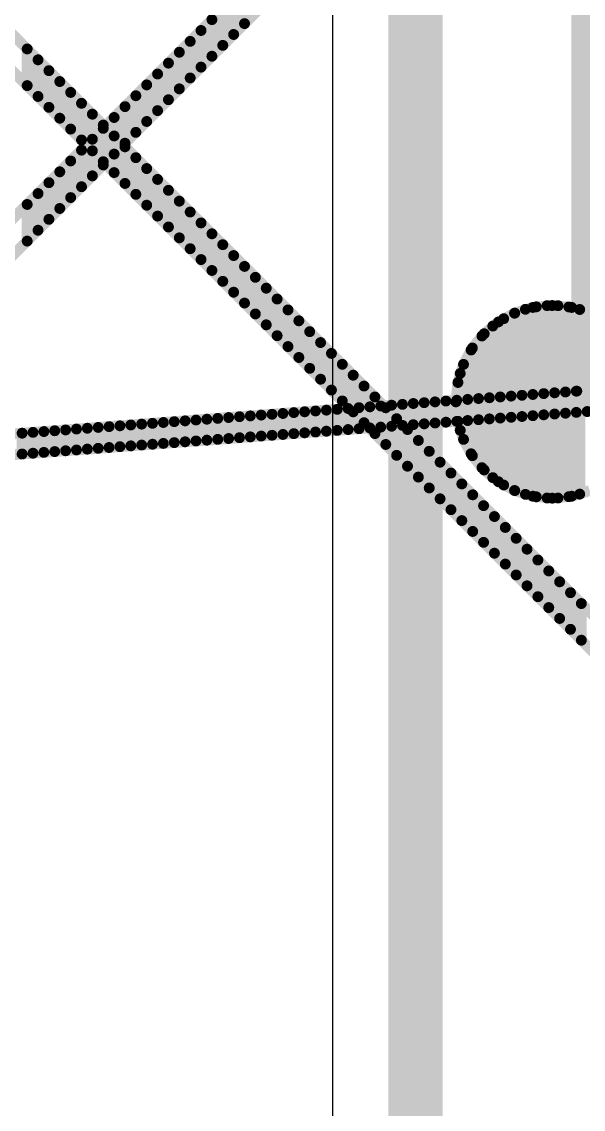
# Model space of a CAD drawing. Header units: millimetres. Extents: x 1.01 to 3.59, y 0.05 to 3.22.
# Drawn here: x 2.0125 to 2.1159, y 1.4234 to 1.6234 of the extents above; entities that cross this region are included whole.
import ezdxf

# ---------------------------------------------------------------- set-up
doc = ezdxf.new("R2010")
doc.units = ezdxf.units.MM
doc.header["$MEASUREMENT"] = 0
doc.layers.add('BottomOverlay', color=54, linetype='Continuous')
doc.layers.add('TopLayer', color=1, linetype='Continuous')

# ---------------------------------------------------------------- blocks, each defined once
blk = doc.blocks.new('SILK___RECYCLE______B_126')
at = {"layer": 'BottomOverlay', "const_width": 0.002}
for points in [[(-0.00172, -0.34678), (0.24339, -0.10167)], [(0.25224, -0.34678), (0.00714, -0.10167)], [(0.00143, -0.35037), (0.24698, -0.10481)], [(0.2491, -0.35037), (0.00354, -0.10481)], [(0.18807, -0.31799), (0.17412, -0.13225)], [(0.17428, -0.13439), (0.07856, -0.13439)], [(0.15513, -0.13725), (0.15617, -0.13393)], [(0.18985, -0.13725), (0.18882, -0.13393)], [(0.17052, -0.1363), (0.08237, -0.1363)], [(0.18947, -0.13576), (0.15551, -0.13576)], [(0.18402, -0.31439), (0.17052, -0.1363)], [(0.17443, -0.13639), (0.17053, -0.13639)], [(0.21633, -0.13546), (0.20959, -0.13546)], [(0.15478, -0.14082), (0.15513, -0.13725)], [(0.18994, -0.13776), (0.15504, -0.13776)], [(0.17458, -0.13839), (0.17068, -0.13839)], [(0.19021, -0.14082), (0.18985, -0.13725)], [(0.21433, -0.13746), (0.20759, -0.13746)], [(0.15513, -0.14439), (0.15478, -0.14082)], [(0.19018, -0.13976), (0.15481, -0.13976)], [(0.17473, -0.14039), (0.17083, -0.14039)], [(0.18985, -0.14439), (0.19021, -0.14082)], [(0.21233, -0.13946), (0.20559, -0.13946)], [(0.19018, -0.14176), (0.1548, -0.14176)], [(0.17488, -0.14239), (0.17098, -0.14239)], [(0.21033, -0.14146), (0.20359, -0.14146)], [(0.18996, -0.14376), (0.15502, -0.14376)], [(0.15617, -0.14772), (0.15513, -0.14439)], [(0.17504, -0.14439), (0.17114, -0.14439)], [(0.18882, -0.14772), (0.18985, -0.14439)], [(0.20833, -0.14346), (0.20159, -0.14346)], [(0.18951, -0.14576), (0.15547, -0.14576)], [(0.17519, -0.14639), (0.17129, -0.14639)], [(0.20633, -0.14546), (0.19959, -0.14546)], [(0.1578, -0.15073), (0.15617, -0.14772)], [(0.1888, -0.14776), (0.15619, -0.14776)], [(0.17533, -0.14839), (0.17144, -0.14839)], [(0.18718, -0.15073), (0.18882, -0.14772)], [(0.20433, -0.14746), (0.19759, -0.14746)], [(0.18779, -0.14976), (0.1572, -0.14976)], [(0.15997, -0.15335), (0.1578, -0.15073)], [(0.17548, -0.15039), (0.17159, -0.15039)], [(0.18502, -0.15335), (0.18718, -0.15073)], [(0.20233, -0.14946), (0.19559, -0.14946)], [(0.18643, -0.15176), (0.15856, -0.15176)], [(0.17563, -0.15239), (0.17174, -0.15239)], [(0.20033, -0.15146), (0.19359, -0.15146)], [(0.16259, -0.15552), (0.15997, -0.15335)], [(0.1846, -0.15376), (0.16039, -0.15376)], [(0.17578, -0.15439), (0.17189, -0.15439)], [(0.1824, -0.15552), (0.18502, -0.15335)], [(0.19833, -0.15346), (0.19159, -0.15346)], [(0.1656, -0.15715), (0.16259, -0.15552)], [(0.18204, -0.15576), (0.16296, -0.15576)], [(0.17593, -0.15639), (0.17205, -0.15639)], [(0.1794, -0.15715), (0.1824, -0.15552)], [(0.19633, -0.15546), (0.18959, -0.15546)], [(0.16893, -0.15818), (0.1656, -0.15715)], [(0.17773, -0.15776), (0.16727, -0.15776)], [(0.1725, -0.15855), (0.16893, -0.15818)], [(0.17609, -0.15839), (0.1722, -0.15839)], [(0.1725, -0.15855), (0.17607, -0.15818)], [(0.17607, -0.15818), (0.1794, -0.15715)], [(0.19433, -0.15746), (0.18759, -0.15746)], [(0.17624, -0.16039), (0.17235, -0.16039)], [(0.19233, -0.15946), (0.18559, -0.15946)], [(0.17639, -0.16239), (0.1725, -0.16239)], [(0.19033, -0.16146), (0.18359, -0.16146)], [(0.17654, -0.16439), (0.17265, -0.16439)], [(0.18833, -0.16346), (0.18159, -0.16346)], [(0.17669, -0.16639), (0.1728, -0.16639)], [(0.18633, -0.16546), (0.17959, -0.16546)], [(0.17683, -0.16839), (0.17296, -0.16839)], [(0.18433, -0.16746), (0.17759, -0.16746)], [(0.17698, -0.17039), (0.17311, -0.17039)], [(0.18233, -0.16946), (0.17559, -0.16946)], [(0.17714, -0.17239), (0.17326, -0.17239)], [(0.18033, -0.17146), (0.17359, -0.17146)], [(0.17833, -0.17346), (0.17159, -0.17346)], [(0.17729, -0.17439), (0.17341, -0.17439)], [(0.17633, -0.17546), (0.16959, -0.17546)], [(0.17744, -0.17639), (0.17356, -0.17639)], [(0.17433, -0.17746), (0.16759, -0.17746)], [(0.17759, -0.17839), (0.17372, -0.17839)], [(0.17233, -0.17946), (0.16559, -0.17946)], [(0.17774, -0.18039), (0.17387, -0.18039)], [(0.17033, -0.18146), (0.16359, -0.18146)], [(0.17789, -0.18239), (0.17402, -0.18239)], [(0.16833, -0.18346), (0.16159, -0.18346)], [(0.17804, -0.18439), (0.17417, -0.18439)], [(0.16633, -0.18546), (0.15959, -0.18546)], [(0.17819, -0.18639), (0.17432, -0.18639)], [(0.16433, -0.18746), (0.15759, -0.18746)], [(0.17834, -0.18839), (0.17447, -0.18839)], [(0.16233, -0.18946), (0.15559, -0.18946)], [(0.17849, -0.19039), (0.17463, -0.19039)], [(0.16033, -0.19146), (0.15359, -0.19146)], [(0.17864, -0.19239), (0.17478, -0.19239)], [(0.15833, -0.19346), (0.15159, -0.19346)], [(0.17879, -0.19439), (0.17493, -0.19439)], [(0.15633, -0.19546), (0.14959, -0.19546)], [(0.17894, -0.19639), (0.17508, -0.19639)], [(0.10293, -0.19746), (0.0962, -0.19746)], [(0.15433, -0.19746), (0.14759, -0.19746)], [(0.17909, -0.19839), (0.17523, -0.19839)], [(0.10493, -0.19946), (0.0982, -0.19946)], [(0.15233, -0.19946), (0.14559, -0.19946)], [(0.17924, -0.20039), (0.17538, -0.20039)], [(0.10693, -0.20146), (0.1002, -0.20146)], [(0.15033, -0.20146), (0.14359, -0.20146)], [(0.17939, -0.20239), (0.17554, -0.20239)], [(0.10893, -0.20346), (0.1022, -0.20346)], [(0.14833, -0.20346), (0.14159, -0.20346)], [(0.17954, -0.20439), (0.17569, -0.20439)], [(0.11093, -0.20546), (0.1042, -0.20546)], [(0.14633, -0.20546), (0.13959, -0.20546)], [(0.17969, -0.20639), (0.17584, -0.20639)], [(0.11293, -0.20746), (0.1062, -0.20746)], [(0.14433, -0.20746), (0.13759, -0.20746)], [(0.17984, -0.20839), (0.17599, -0.20839)], [(0.11493, -0.20946), (0.1082, -0.20946)], [(0.14233, -0.20946), (0.13559, -0.20946)], [(0.17999, -0.21039), (0.17614, -0.21039)], [(0.11693, -0.21146), (0.1102, -0.21146)], [(0.14033, -0.21146), (0.13359, -0.21146)], [(0.18014, -0.21239), (0.17629, -0.21239)], [(0.11893, -0.21346), (0.1122, -0.21346)], [(0.13833, -0.21346), (0.13159, -0.21346)], [(0.18029, -0.21439), (0.17644, -0.21439)], [(0.12093, -0.21546), (0.1142, -0.21546)], [(0.13633, -0.21546), (0.12959, -0.21546)], [(0.18044, -0.21639), (0.17659, -0.21639)], [(0.12293, -0.21746), (0.1162, -0.21746)], [(0.13433, -0.21746), (0.12759, -0.21746)], [(0.18059, -0.21839), (0.17675, -0.21839)], [(0.12493, -0.21946), (0.1182, -0.21946)], [(0.13233, -0.21946), (0.12559, -0.21946)], [(0.18074, -0.22039), (0.1769, -0.22039)], [(0.12693, -0.22146), (0.1202, -0.22146)], [(0.13033, -0.22146), (0.12359, -0.22146)], [(0.18089, -0.22239), (0.17705, -0.22239)], [(0.12833, -0.22346), (0.12159, -0.22346)], [(0.12893, -0.22346), (0.1222, -0.22346)], [(0.18104, -0.22439), (0.1772, -0.22439)], [(0.12633, -0.22546), (0.11959, -0.22546)], [(0.13093, -0.22546), (0.1242, -0.22546)], [(0.18119, -0.22639), (0.17735, -0.22639)], [(0.12433, -0.22746), (0.11759, -0.22746)], [(0.13293, -0.22746), (0.1262, -0.22746)], [(0.18134, -0.22839), (0.1775, -0.22839)], [(0.12233, -0.22946), (0.11559, -0.22946)], [(0.13493, -0.22946), (0.12819, -0.22946)], [(0.18149, -0.23039), (0.17766, -0.23039)], [(0.12033, -0.23146), (0.11359, -0.23146)], [(0.13693, -0.23146), (0.13019, -0.23146)], [(0.18164, -0.23239), (0.17781, -0.23239)], [(0.11833, -0.23346), (0.11159, -0.23346)], [(0.13893, -0.23346), (0.13219, -0.23346)], [(0.18179, -0.23439), (0.17796, -0.23439)], [(0.11633, -0.23546), (0.10959, -0.23546)], [(0.14093, -0.23546), (0.13419, -0.23546)], [(0.18194, -0.23639), (0.17811, -0.23639)], [(0.11433, -0.23746), (0.10759, -0.23746)], [(0.14293, -0.23746), (0.13619, -0.23746)], [(0.18209, -0.23839), (0.17826, -0.23839)]]:
    blk.add_lwpolyline(points, dxfattribs=at)
at = {"layer": 'BottomOverlay', "const_width": 0.001}
for points in [[(0.17378, -0.13439, 1), (0.17478, -0.13439, 1)], [(0.15501, -0.13576, 1), (0.15601, -0.13576, 1)], [(0.17002, -0.1363, 1), (0.17102, -0.1363, 1)], [(0.17002, -0.1363, 1), (0.17102, -0.1363, 1)], [(0.17003, -0.13639, 1), (0.17103, -0.13639, 1)], [(0.17393, -0.13639, 1), (0.17493, -0.13639, 1)], [(0.18897, -0.13576, 1), (0.18997, -0.13576, 1)], [(0.20909, -0.13546, 1), (0.21009, -0.13546, 1)], [(0.21583, -0.13546, 1), (0.21683, -0.13546, 1)], [(0.15454, -0.13776, 1), (0.15554, -0.13776, 1)], [(0.15463, -0.13725, 1), (0.15563, -0.13725, 1)], [(0.15463, -0.13725, 1), (0.15563, -0.13725, 1)], [(0.17018, -0.13839, 1), (0.17118, -0.13839, 1)], [(0.17408, -0.13839, 1), (0.17508, -0.13839, 1)], [(0.18935, -0.13725, 1), (0.19035, -0.13725, 1)], [(0.18935, -0.13725, 1), (0.19035, -0.13725, 1)], [(0.18944, -0.13776, 1), (0.19044, -0.13776, 1)], [(0.20709, -0.13746, 1), (0.20809, -0.13746, 1)], [(0.21383, -0.13746, 1), (0.21483, -0.13746, 1)], [(0.15428, -0.14082, 1), (0.15528, -0.14082, 1)], [(0.15428, -0.14082, 1), (0.15528, -0.14082, 1)], [(0.15431, -0.13976, 1), (0.15531, -0.13976, 1)], [(0.17033, -0.14039, 1), (0.17133, -0.14039, 1)], [(0.17423, -0.14039, 1), (0.17523, -0.14039, 1)], [(0.18968, -0.13976, 1), (0.19068, -0.13976, 1)], [(0.18971, -0.14082, 1), (0.19071, -0.14082, 1)], [(0.18971, -0.14082, 1), (0.19071, -0.14082, 1)], [(0.20509, -0.13946, 1), (0.20609, -0.13946, 1)], [(0.21183, -0.13946, 1), (0.21283, -0.13946, 1)], [(0.1543, -0.14176, 1), (0.1553, -0.14176, 1)], [(0.17048, -0.14239, 1), (0.17148, -0.14239, 1)], [(0.17438, -0.14239, 1), (0.17538, -0.14239, 1)], [(0.18968, -0.14176, 1), (0.19068, -0.14176, 1)], [(0.20309, -0.14146, 1), (0.20409, -0.14146, 1)], [(0.20983, -0.14146, 1), (0.21083, -0.14146, 1)], [(0.15452, -0.14376, 1), (0.15552, -0.14376, 1)], [(0.15463, -0.14439, 1), (0.15563, -0.14439, 1)], [(0.15463, -0.14439, 1), (0.15563, -0.14439, 1)], [(0.17064, -0.14439, 1), (0.17164, -0.14439, 1)], [(0.17454, -0.14439, 1), (0.17554, -0.14439, 1)], [(0.18935, -0.14439, 1), (0.19035, -0.14439, 1)], [(0.18935, -0.14439, 1), (0.19035, -0.14439, 1)], [(0.18946, -0.14376, 1), (0.19046, -0.14376, 1)], [(0.20109, -0.14346, 1), (0.20209, -0.14346, 1)], [(0.20783, -0.14346, 1), (0.20883, -0.14346, 1)], [(0.15497, -0.14576, 1), (0.15597, -0.14576, 1)], [(0.17079, -0.14639, 1), (0.17179, -0.14639, 1)], [(0.17469, -0.14639, 1), (0.17569, -0.14639, 1)], [(0.18901, -0.14576, 1), (0.19001, -0.14576, 1)], [(0.19909, -0.14546, 1), (0.20009, -0.14546, 1)], [(0.20583, -0.14546, 1), (0.20683, -0.14546, 1)], [(0.15567, -0.14772, 1), (0.15667, -0.14772, 1)], [(0.15567, -0.14772, 1), (0.15667, -0.14772, 1)], [(0.15569, -0.14776, 1), (0.15669, -0.14776, 1)], [(0.17094, -0.14839, 1), (0.17194, -0.14839, 1)], [(0.17483, -0.14839, 1), (0.17583, -0.14839, 1)], [(0.1883, -0.14776, 1), (0.1893, -0.14776, 1)], [(0.18832, -0.14772, 1), (0.18932, -0.14772, 1)], [(0.18832, -0.14772, 1), (0.18932, -0.14772, 1)], [(0.19709, -0.14746, 1), (0.19809, -0.14746, 1)], [(0.20383, -0.14746, 1), (0.20483, -0.14746, 1)], [(0.1567, -0.14976, 1), (0.1577, -0.14976, 1)], [(0.1573, -0.15073, 1), (0.1583, -0.15073, 1)], [(0.1573, -0.15073, 1), (0.1583, -0.15073, 1)], [(0.17109, -0.15039, 1), (0.17209, -0.15039, 1)], [(0.17498, -0.15039, 1), (0.17598, -0.15039, 1)], [(0.18668, -0.15073, 1), (0.18768, -0.15073, 1)], [(0.18668, -0.15073, 1), (0.18768, -0.15073, 1)], [(0.18729, -0.14976, 1), (0.18829, -0.14976, 1)], [(0.19509, -0.14946, 1), (0.19609, -0.14946, 1)], [(0.20183, -0.14946, 1), (0.20283, -0.14946, 1)], [(0.15806, -0.15176, 1), (0.15906, -0.15176, 1)], [(0.17124, -0.15239, 1), (0.17224, -0.15239, 1)], [(0.17513, -0.15239, 1), (0.17613, -0.15239, 1)], [(0.18593, -0.15176, 1), (0.18693, -0.15176, 1)], [(0.19309, -0.15146, 1), (0.19409, -0.15146, 1)], [(0.19983, -0.15146, 1), (0.20083, -0.15146, 1)], [(0.15947, -0.15335, 1), (0.16047, -0.15335, 1)], [(0.15947, -0.15335, 1), (0.16047, -0.15335, 1)], [(0.15989, -0.15376, 1), (0.16089, -0.15376, 1)], [(0.17139, -0.15439, 1), (0.17239, -0.15439, 1)], [(0.17528, -0.15439, 1), (0.17628, -0.15439, 1)], [(0.1841, -0.15376, 1), (0.1851, -0.15376, 1)], [(0.18452, -0.15335, 1), (0.18552, -0.15335, 1)], [(0.18452, -0.15335, 1), (0.18552, -0.15335, 1)], [(0.19109, -0.15346, 1), (0.19209, -0.15346, 1)], [(0.19783, -0.15346, 1), (0.19883, -0.15346, 1)], [(0.16209, -0.15552, 1), (0.16309, -0.15552, 1)], [(0.16209, -0.15552, 1), (0.16309, -0.15552, 1)], [(0.16246, -0.15576, 1), (0.16346, -0.15576, 1)], [(0.17155, -0.15639, 1), (0.17255, -0.15639, 1)], [(0.17543, -0.15639, 1), (0.17643, -0.15639, 1)], [(0.18154, -0.15576, 1), (0.18254, -0.15576, 1)], [(0.1819, -0.15552, 1), (0.1829, -0.15552, 1)], [(0.1819, -0.15552, 1), (0.1829, -0.15552, 1)], [(0.18909, -0.15546, 1), (0.19009, -0.15546, 1)], [(0.19583, -0.15546, 1), (0.19683, -0.15546, 1)], [(0.1651, -0.15715, 1), (0.1661, -0.15715, 1)], [(0.1651, -0.15715, 1), (0.1661, -0.15715, 1)], [(0.16677, -0.15776, 1), (0.16777, -0.15776, 1)], [(0.16843, -0.15818, 1), (0.16943, -0.15818, 1)], [(0.16843, -0.15818, 1), (0.16943, -0.15818, 1)], [(0.1717, -0.15839, 1), (0.1727, -0.15839, 1)], [(0.172, -0.15855, 1), (0.173, -0.15855, 1)], [(0.172, -0.15855, 1), (0.173, -0.15855, 1)], [(0.17557, -0.15818, 1), (0.17657, -0.15818, 1)], [(0.17557, -0.15818, 1), (0.17657, -0.15818, 1)], [(0.17559, -0.15839, 1), (0.17659, -0.15839, 1)], [(0.17723, -0.15776, 1), (0.17823, -0.15776, 1)], [(0.1789, -0.15715, 1), (0.1799, -0.15715, 1)], [(0.1789, -0.15715, 1), (0.1799, -0.15715, 1)], [(0.18709, -0.15746, 1), (0.18809, -0.15746, 1)], [(0.19383, -0.15746, 1), (0.19483, -0.15746, 1)], [(0.17185, -0.16039, 1), (0.17285, -0.16039, 1)], [(0.17574, -0.16039, 1), (0.17674, -0.16039, 1)], [(0.18509, -0.15946, 1), (0.18609, -0.15946, 1)], [(0.19183, -0.15946, 1), (0.19283, -0.15946, 1)], [(0.172, -0.16239, 1), (0.173, -0.16239, 1)], [(0.17589, -0.16239, 1), (0.17689, -0.16239, 1)], [(0.18309, -0.16146, 1), (0.18409, -0.16146, 1)], [(0.18983, -0.16146, 1), (0.19083, -0.16146, 1)], [(0.17215, -0.16439, 1), (0.17315, -0.16439, 1)], [(0.17604, -0.16439, 1), (0.17704, -0.16439, 1)], [(0.18109, -0.16346, 1), (0.18209, -0.16346, 1)], [(0.18783, -0.16346, 1), (0.18883, -0.16346, 1)], [(0.1723, -0.16639, 1), (0.1733, -0.16639, 1)], [(0.17619, -0.16639, 1), (0.17719, -0.16639, 1)], [(0.17909, -0.16546, 1), (0.18009, -0.16546, 1)], [(0.18583, -0.16546, 1), (0.18683, -0.16546, 1)], [(0.17246, -0.16839, 1), (0.17346, -0.16839, 1)], [(0.17633, -0.16839, 1), (0.17733, -0.16839, 1)], [(0.17709, -0.16746, 1), (0.17809, -0.16746, 1)], [(0.18383, -0.16746, 1), (0.18483, -0.16746, 1)], [(0.17261, -0.17039, 1), (0.17361, -0.17039, 1)], [(0.17509, -0.16946, 1), (0.17609, -0.16946, 1)], [(0.17648, -0.17039, 1), (0.17748, -0.17039, 1)], [(0.18183, -0.16946, 1), (0.18283, -0.16946, 1)], [(0.17276, -0.17239, 1), (0.17376, -0.17239, 1)], [(0.17309, -0.17146, 1), (0.17409, -0.17146, 1)], [(0.17664, -0.17239, 1), (0.17764, -0.17239, 1)], [(0.17983, -0.17146, 1), (0.18083, -0.17146, 1)], [(0.17109, -0.17346, 1), (0.17209, -0.17346, 1)], [(0.17291, -0.17439, 1), (0.17391, -0.17439, 1)], [(0.17679, -0.17439, 1), (0.17779, -0.17439, 1)], [(0.17783, -0.17346, 1), (0.17883, -0.17346, 1)], [(0.16909, -0.17546, 1), (0.17009, -0.17546, 1)], [(0.17306, -0.17639, 1), (0.17406, -0.17639, 1)], [(0.17583, -0.17546, 1), (0.17683, -0.17546, 1)], [(0.17694, -0.17639, 1), (0.17794, -0.17639, 1)], [(0.16709, -0.17746, 1), (0.16809, -0.17746, 1)], [(0.17322, -0.17839, 1), (0.17422, -0.17839, 1)], [(0.17383, -0.17746, 1), (0.17483, -0.17746, 1)], [(0.17709, -0.17839, 1), (0.17809, -0.17839, 1)], [(0.16509, -0.17946, 1), (0.16609, -0.17946, 1)], [(0.17183, -0.17946, 1), (0.17283, -0.17946, 1)], [(0.17337, -0.18039, 1), (0.17437, -0.18039, 1)], [(0.17724, -0.18039, 1), (0.17824, -0.18039, 1)], [(0.16309, -0.18146, 1), (0.16409, -0.18146, 1)], [(0.16983, -0.18146, 1), (0.17083, -0.18146, 1)], [(0.17352, -0.18239, 1), (0.17452, -0.18239, 1)], [(0.17739, -0.18239, 1), (0.17839, -0.18239, 1)], [(0.16109, -0.18346, 1), (0.16209, -0.18346, 1)], [(0.16783, -0.18346, 1), (0.16883, -0.18346, 1)], [(0.17367, -0.18439, 1), (0.17467, -0.18439, 1)], [(0.17754, -0.18439, 1), (0.17854, -0.18439, 1)], [(0.15909, -0.18546, 1), (0.16009, -0.18546, 1)], [(0.16583, -0.18546, 1), (0.16683, -0.18546, 1)], [(0.17382, -0.18639, 1), (0.17482, -0.18639, 1)], [(0.17769, -0.18639, 1), (0.17869, -0.18639, 1)], [(0.15709, -0.18746, 1), (0.15809, -0.18746, 1)], [(0.16383, -0.18746, 1), (0.16483, -0.18746, 1)], [(0.17397, -0.18839, 1), (0.17497, -0.18839, 1)], [(0.17784, -0.18839, 1), (0.17884, -0.18839, 1)], [(0.15509, -0.18946, 1), (0.15609, -0.18946, 1)], [(0.16183, -0.18946, 1), (0.16283, -0.18946, 1)], [(0.17413, -0.19039, 1), (0.17513, -0.19039, 1)], [(0.17799, -0.19039, 1), (0.17899, -0.19039, 1)], [(0.15309, -0.19146, 1), (0.15409, -0.19146, 1)], [(0.15983, -0.19146, 1), (0.16083, -0.19146, 1)], [(0.17428, -0.19239, 1), (0.17528, -0.19239, 1)], [(0.17814, -0.19239, 1), (0.17914, -0.19239, 1)], [(0.15109, -0.19346, 1), (0.15209, -0.19346, 1)], [(0.15783, -0.19346, 1), (0.15883, -0.19346, 1)], [(0.17443, -0.19439, 1), (0.17543, -0.19439, 1)], [(0.17829, -0.19439, 1), (0.17929, -0.19439, 1)], [(0.14909, -0.19546, 1), (0.15009, -0.19546, 1)], [(0.15583, -0.19546, 1), (0.15683, -0.19546, 1)], [(0.17458, -0.19639, 1), (0.17558, -0.19639, 1)], [(0.17844, -0.19639, 1), (0.17944, -0.19639, 1)], [(0.10243, -0.19746, 1), (0.10343, -0.19746, 1)], [(0.14709, -0.19746, 1), (0.14809, -0.19746, 1)], [(0.15383, -0.19746, 1), (0.15483, -0.19746, 1)], [(0.17473, -0.19839, 1), (0.17573, -0.19839, 1)], [(0.17859, -0.19839, 1), (0.17959, -0.19839, 1)], [(0.10443, -0.19946, 1), (0.10543, -0.19946, 1)], [(0.14509, -0.19946, 1), (0.14609, -0.19946, 1)], [(0.15183, -0.19946, 1), (0.15283, -0.19946, 1)], [(0.17488, -0.20039, 1), (0.17588, -0.20039, 1)], [(0.17874, -0.20039, 1), (0.17974, -0.20039, 1)], [(0.10643, -0.20146, 1), (0.10743, -0.20146, 1)], [(0.14309, -0.20146, 1), (0.14409, -0.20146, 1)], [(0.14983, -0.20146, 1), (0.15083, -0.20146, 1)], [(0.17504, -0.20239, 1), (0.17604, -0.20239, 1)], [(0.17889, -0.20239, 1), (0.17989, -0.20239, 1)], [(0.1017, -0.20346, 1), (0.1027, -0.20346, 1)], [(0.10843, -0.20346, 1), (0.10943, -0.20346, 1)], [(0.14109, -0.20346, 1), (0.14209, -0.20346, 1)], [(0.14783, -0.20346, 1), (0.14883, -0.20346, 1)], [(0.17519, -0.20439, 1), (0.17619, -0.20439, 1)], [(0.17904, -0.20439, 1), (0.18004, -0.20439, 1)], [(0.1037, -0.20546, 1), (0.1047, -0.20546, 1)], [(0.11043, -0.20546, 1), (0.11143, -0.20546, 1)], [(0.13909, -0.20546, 1), (0.14009, -0.20546, 1)], [(0.14583, -0.20546, 1), (0.14683, -0.20546, 1)], [(0.17534, -0.20639, 1), (0.17634, -0.20639, 1)], [(0.17919, -0.20639, 1), (0.18019, -0.20639, 1)], [(0.1057, -0.20746, 1), (0.1067, -0.20746, 1)], [(0.11243, -0.20746, 1), (0.11343, -0.20746, 1)], [(0.13709, -0.20746, 1), (0.13809, -0.20746, 1)], [(0.14383, -0.20746, 1), (0.14483, -0.20746, 1)], [(0.17549, -0.20839, 1), (0.17649, -0.20839, 1)], [(0.17934, -0.20839, 1), (0.18034, -0.20839, 1)], [(0.1077, -0.20946, 1), (0.1087, -0.20946, 1)], [(0.11443, -0.20946, 1), (0.11543, -0.20946, 1)], [(0.13509, -0.20946, 1), (0.13609, -0.20946, 1)], [(0.14183, -0.20946, 1), (0.14283, -0.20946, 1)], [(0.17564, -0.21039, 1), (0.17664, -0.21039, 1)], [(0.17949, -0.21039, 1), (0.18049, -0.21039, 1)], [(0.1097, -0.21146, 1), (0.1107, -0.21146, 1)], [(0.11643, -0.21146, 1), (0.11743, -0.21146, 1)], [(0.13309, -0.21146, 1), (0.13409, -0.21146, 1)], [(0.13983, -0.21146, 1), (0.14083, -0.21146, 1)], [(0.17579, -0.21239, 1), (0.17679, -0.21239, 1)], [(0.17964, -0.21239, 1), (0.18064, -0.21239, 1)], [(0.1117, -0.21346, 1), (0.1127, -0.21346, 1)], [(0.11843, -0.21346, 1), (0.11943, -0.21346, 1)], [(0.13109, -0.21346, 1), (0.13209, -0.21346, 1)], [(0.13783, -0.21346, 1), (0.13883, -0.21346, 1)], [(0.17594, -0.21439, 1), (0.17694, -0.21439, 1)], [(0.17979, -0.21439, 1), (0.18079, -0.21439, 1)], [(0.1137, -0.21546, 1), (0.1147, -0.21546, 1)], [(0.12043, -0.21546, 1), (0.12143, -0.21546, 1)], [(0.12909, -0.21546, 1), (0.13009, -0.21546, 1)], [(0.13583, -0.21546, 1), (0.13683, -0.21546, 1)], [(0.17609, -0.21639, 1), (0.17709, -0.21639, 1)], [(0.17994, -0.21639, 1), (0.18094, -0.21639, 1)], [(0.1157, -0.21746, 1), (0.1167, -0.21746, 1)], [(0.12243, -0.21746, 1), (0.12343, -0.21746, 1)], [(0.12709, -0.21746, 1), (0.12809, -0.21746, 1)], [(0.13383, -0.21746, 1), (0.13483, -0.21746, 1)], [(0.17625, -0.21839, 1), (0.17725, -0.21839, 1)], [(0.18009, -0.21839, 1), (0.18109, -0.21839, 1)], [(0.1177, -0.21946, 1), (0.1187, -0.21946, 1)], [(0.12443, -0.21946, 1), (0.12543, -0.21946, 1)], [(0.12509, -0.21946, 1), (0.12609, -0.21946, 1)], [(0.13183, -0.21946, 1), (0.13283, -0.21946, 1)], [(0.1764, -0.22039, 1), (0.1774, -0.22039, 1)], [(0.18024, -0.22039, 1), (0.18124, -0.22039, 1)], [(0.1197, -0.22146, 1), (0.1207, -0.22146, 1)], [(0.12309, -0.22146, 1), (0.12409, -0.22146, 1)], [(0.12643, -0.22146, 1), (0.12743, -0.22146, 1)], [(0.12983, -0.22146, 1), (0.13083, -0.22146, 1)], [(0.17655, -0.22239, 1), (0.17755, -0.22239, 1)], [(0.18039, -0.22239, 1), (0.18139, -0.22239, 1)], [(0.12109, -0.22346, 1), (0.12209, -0.22346, 1)], [(0.1217, -0.22346, 1), (0.1227, -0.22346, 1)], [(0.12783, -0.22346, 1), (0.12883, -0.22346, 1)], [(0.12843, -0.22346, 1), (0.12943, -0.22346, 1)], [(0.1767, -0.22439, 1), (0.1777, -0.22439, 1)], [(0.18054, -0.22439, 1), (0.18154, -0.22439, 1)], [(0.11909, -0.22546, 1), (0.12009, -0.22546, 1)], [(0.1237, -0.22546, 1), (0.1247, -0.22546, 1)], [(0.12583, -0.22546, 1), (0.12683, -0.22546, 1)], [(0.13043, -0.22546, 1), (0.13143, -0.22546, 1)], [(0.17685, -0.22639, 1), (0.17785, -0.22639, 1)], [(0.18069, -0.22639, 1), (0.18169, -0.22639, 1)], [(0.11709, -0.22746, 1), (0.11809, -0.22746, 1)], [(0.12383, -0.22746, 1), (0.12483, -0.22746, 1)], [(0.1257, -0.22746, 1), (0.1267, -0.22746, 1)], [(0.13243, -0.22746, 1), (0.13343, -0.22746, 1)], [(0.177, -0.22839, 1), (0.178, -0.22839, 1)], [(0.18084, -0.22839, 1), (0.18184, -0.22839, 1)], [(0.11509, -0.22946, 1), (0.11609, -0.22946, 1)], [(0.12183, -0.22946, 1), (0.12283, -0.22946, 1)], [(0.12769, -0.22946, 1), (0.12869, -0.22946, 1)], [(0.13443, -0.22946, 1), (0.13543, -0.22946, 1)], [(0.17716, -0.23039, 1), (0.17816, -0.23039, 1)], [(0.18099, -0.23039, 1), (0.18199, -0.23039, 1)], [(0.11309, -0.23146, 1), (0.11409, -0.23146, 1)], [(0.11983, -0.23146, 1), (0.12083, -0.23146, 1)], [(0.12969, -0.23146, 1), (0.13069, -0.23146, 1)], [(0.13643, -0.23146, 1), (0.13743, -0.23146, 1)], [(0.17731, -0.23239, 1), (0.17831, -0.23239, 1)], [(0.18114, -0.23239, 1), (0.18214, -0.23239, 1)], [(0.11109, -0.23346, 1), (0.11209, -0.23346, 1)], [(0.11783, -0.23346, 1), (0.11883, -0.23346, 1)], [(0.13169, -0.23346, 1), (0.13269, -0.23346, 1)], [(0.13843, -0.23346, 1), (0.13943, -0.23346, 1)], [(0.17746, -0.23439, 1), (0.17846, -0.23439, 1)], [(0.18129, -0.23439, 1), (0.18229, -0.23439, 1)], [(0.10909, -0.23546, 1), (0.11009, -0.23546, 1)], [(0.11583, -0.23546, 1), (0.11683, -0.23546, 1)], [(0.13369, -0.23546, 1), (0.13469, -0.23546, 1)], [(0.14043, -0.23546, 1), (0.14143, -0.23546, 1)], [(0.17761, -0.23639, 1), (0.17861, -0.23639, 1)], [(0.18144, -0.23639, 1), (0.18244, -0.23639, 1)], [(0.10709, -0.23746, 1), (0.10809, -0.23746, 1)], [(0.11383, -0.23746, 1), (0.11483, -0.23746, 1)], [(0.13569, -0.23746, 1), (0.13669, -0.23746, 1)], [(0.14243, -0.23746, 1), (0.14343, -0.23746, 1)], [(0.17776, -0.23839, 1), (0.17876, -0.23839, 1)], [(0.18159, -0.23839, 1), (0.18259, -0.23839, 1)]]:
    blk.add_lwpolyline(points, format="xyb", close=True, dxfattribs=at)

msp = doc.modelspace()

# ---------------------------------------------------------------- linework, layer by layer
at = {"layer": 'TopLayer'}
msp.add_line((2.06971, 1.958), (2.06971, 1.35833), dxfattribs=at)
at = {"layer": 'TopLayer', "const_width": 0.01}
msp.add_lwpolyline([(2.085, 1.352), (2.085, 1.958)], dxfattribs=at)

# ---------------------------------------------------------------- block references
at = {"rotation": 270}
msp.add_blockref('SILK___RECYCLE______B_126', (2.251, 1.726), dxfattribs=at)

doc.saveas('drawing.dxf')
